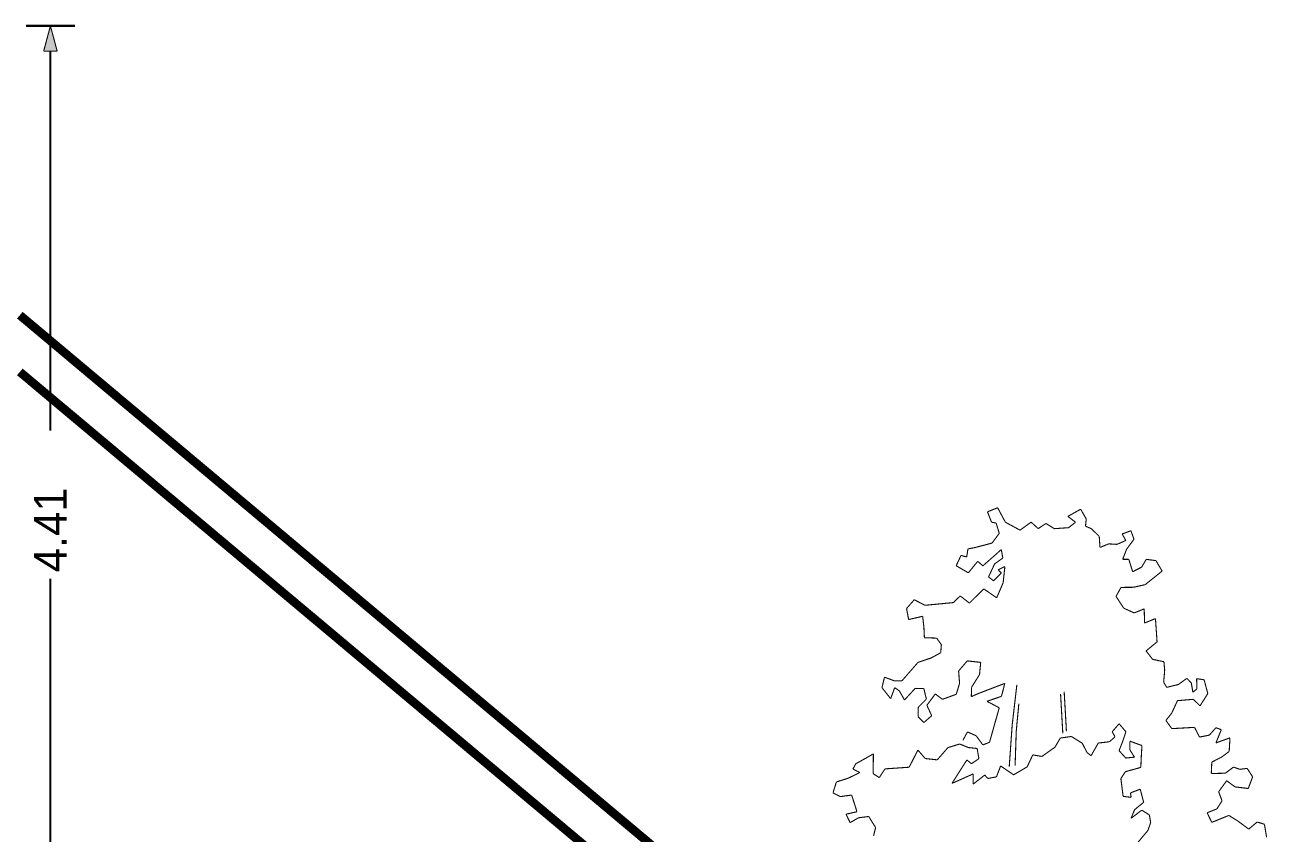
# Model space of a CAD drawing. Extents: x -27.1 to 14.4, y -13.6 to 27.5.
# Drawn here: x -15.6 to -9.89, y 23.76 to 27.48 of the extents above; entities that cross this region are included whole.
import ezdxf

# ---------------------------------------------------------------- set-up
doc = ezdxf.new("R2010")
doc.units = 0
doc.header["$MEASUREMENT"] = 0
doc.layers.add('COTAS', color=7, linetype='Continuous', lineweight=0, plot=False)
doc.layers.add('CUBIERTAS', color=7, linetype='Continuous', lineweight=0, plot=False)

# ---------------------------------------------------------------- blocks, each defined once
blk = doc.blocks.new('FILL_32')
at = {"layer": 'CUBIERTAS', "linetype": 'Continuous'}
h = blk.add_hatch(dxfattribs=at)
h.set_pattern_fill('CAMARA_DE_AIRE', color=5, scale=1000000.0, style=0)
h.set_pattern_definition([(0, (1000000, 1000000), (0, 1000000), [1e-05, -1000000])])
h.paths.add_polyline_path([(-12.0816, 22.9071), (-12.0816, 23.1682), (-15.6265, 26.1427), (-15.6265, 25.8816)], flags=0)
blk = doc.blocks.new('DIM_19', base_point=(-15.4858, 27.474))
at = {"color": 251, "linetype": 'Continuous', "const_width": 0.01}
for points in [[(-15.3733, 27.474), (-15.5983, 27.474)], [(-15.4858, 25.611), (-15.4858, 27.3581)], [(-15.4858, 23.1824), (-15.4858, 24.9295)], [(-15.3733, 23.0665), (-15.5983, 23.0665)]]:
    blk.add_lwpolyline(points, dxfattribs=at)
at = {"color": 7, "linetype": 'Continuous', "const_width": 0.005}
for points in [[(-15.4858, 27.474), (-15.5168, 27.3581)], [(-15.4858, 27.474), (-15.4547, 27.3581)], [(-15.4547, 27.3581), (-15.5168, 27.3581)], [(-15.4858, 23.0665), (-15.5168, 23.1824)], [(-15.5168, 23.1824), (-15.4547, 23.1824)], [(-15.4858, 23.0665), (-15.4547, 23.1824)]]:
    blk.add_lwpolyline(points, dxfattribs=at)
at = {"color": 7}
for points in [[(-15.4858, 27.474), (-15.4547, 27.3581), (-15.5168, 27.3581)], [(-15.4858, 23.0665), (-15.5168, 23.1824), (-15.4547, 23.1824)]]:
    blk.add_solid(points, dxfattribs=at)
blk.add_text('4.41', height=0.15, rotation=90, dxfattribs=at).set_placement((-15.4108, 24.9595))

msp = doc.modelspace()

# ---------------------------------------------------------------- linework, layer by layer
at = {"color": 0, "linetype": 'Continuous', "const_width": 0.005}
for points in [[(-11.1271, 25.2564), (-11.1739, 25.2376)], [(-11.1739, 25.2376), (-11.1551, 25.1897)], [(-11.0915, 25.1897), (-11.1271, 25.2564)], [(-10.745, 25.2496), (-10.8039, 25.2166)], [(-10.8039, 25.2166), (-10.7686, 25.1897)], [(-10.7194, 25.2046), (-10.745, 25.2496)], [(-11.1551, 25.1897), (-11.1342, 25.1862)], [(-11.1342, 25.1862), (-11.1197, 25.1387)], [(-11.0238, 25.1531), (-11.0915, 25.1897)], [(-10.9732, 25.1903), (-11.0238, 25.1531)], [(-10.9404, 25.1603), (-10.9732, 25.1903)], [(-10.9051, 25.1841), (-10.9404, 25.1603)], [(-10.8663, 25.1601), (-10.9051, 25.1841)], [(-10.8011, 25.1645), (-10.8663, 25.1601)], [(-10.7686, 25.1897), (-10.8011, 25.1645)], [(-10.7229, 25.1717), (-10.7194, 25.2046)], [(-10.6955, 25.1597), (-10.7229, 25.1717)], [(-10.6596, 25.1245), (-10.6955, 25.1597)], [(-10.514, 25.1507), (-10.5541, 25.1357)], [(-10.4997, 25.1114), (-10.514, 25.1507)], [(-11.1527, 25.0938), (-11.232, 25.0729)], [(-11.1197, 25.1387), (-11.1527, 25.0938)], [(-10.6561, 25.0737), (-10.6596, 25.1245)], [(-10.5376, 25.1058), (-10.5777, 25.0878)], [(-10.5541, 25.1357), (-10.5376, 25.1058)], [(-10.5339, 25.0652), (-10.4997, 25.1114)], [(-11.2955, 25.0372), (-11.3179, 24.9894)], [(-11.2696, 25.0296), (-11.2955, 25.0372)], [(-11.2637, 25.067), (-11.2696, 25.0296)], [(-11.232, 25.0729), (-11.2637, 25.067)], [(-11.1952, 24.9889), (-11.1103, 25.0638)], [(-11.1103, 25.0638), (-11.1032, 25.0248)], [(-10.6161, 25.0901), (-10.6561, 25.0737)], [(-10.5777, 25.0878), (-10.6161, 25.0901)], [(-10.5517, 25.0189), (-10.5339, 25.0652)], [(-11.3179, 24.9894), (-11.2619, 24.9568)], [(-11.2619, 24.9568), (-11.2187, 25.0099)], [(-11.2187, 25.0099), (-11.1952, 24.9889)], [(-11.1409, 24.9979), (-11.1692, 24.9379)], [(-11.1032, 25.0248), (-11.1409, 24.9979)], [(-11.1244, 24.9709), (-11.0938, 24.9859)], [(-11.0938, 24.9859), (-11.1017, 24.9112)], [(-10.5235, 25.0189), (-10.5517, 25.0189)], [(-10.5058, 24.962), (-10.5235, 25.0189)], [(-10.4645, 24.9829), (-10.5058, 24.962)], [(-10.4433, 25.0189), (-10.4645, 24.9829)], [(-10.3985, 25.0129), (-10.4433, 25.0189)], [(-10.3703, 24.9649), (-10.3985, 25.0129)], [(-11.1692, 24.9379), (-11.1457, 24.92)], [(-11.1457, 24.92), (-11.1103, 24.9559)], [(-11.1103, 24.9559), (-11.1244, 24.9709)], [(-10.4489, 24.9021), (-10.3703, 24.9649)], [(-11.1911, 24.883), (-11.257, 24.8174)], [(-11.1315, 24.842), (-11.1911, 24.883)], [(-11.1017, 24.9112), (-11.1315, 24.842)], [(-10.5824, 24.8486), (-10.5594, 24.8897)], [(-10.5594, 24.8897), (-10.5024, 24.8903)], [(-10.5024, 24.8903), (-10.4489, 24.9021)], [(-11.5108, 24.833), (-11.5462, 24.7927)], [(-11.4615, 24.8074), (-11.5108, 24.833)], [(-11.3311, 24.8198), (-11.4615, 24.8074)], [(-11.2993, 24.8504), (-11.3311, 24.8198)], [(-11.257, 24.8174), (-11.2993, 24.8504)], [(-10.547, 24.7941), (-10.5824, 24.8486)], [(-11.5462, 24.7927), (-11.5368, 24.7419)], [(-11.5368, 24.7419), (-11.4722, 24.7567)], [(-11.4722, 24.7567), (-11.4664, 24.7073)], [(-10.4985, 24.7722), (-10.547, 24.7941)], [(-10.4527, 24.7911), (-10.4985, 24.7722)], [(-10.451, 24.7258), (-10.4527, 24.7911)], [(-11.4664, 24.7073), (-11.4641, 24.658)], [(-10.4009, 24.7462), (-10.451, 24.7258)], [(-10.3935, 24.639), (-10.4009, 24.7462)], [(-11.4641, 24.658), (-11.4077, 24.6564)], [(-11.4077, 24.6564), (-11.3861, 24.6263)], [(-10.4441, 24.5973), (-10.3935, 24.639)], [(-11.389, 24.5891), (-11.4325, 24.5653)], [(-11.3861, 24.6263), (-11.389, 24.5891)], [(-10.4136, 24.5583), (-10.4441, 24.5973)], [(-11.4936, 24.5445), (-11.5678, 24.4595)], [(-11.4325, 24.5653), (-11.4936, 24.5445)], [(-11.3068, 24.5052), (-11.2668, 24.5514)], [(-11.2668, 24.5514), (-11.2051, 24.5446)], [(-11.2051, 24.5446), (-11.2105, 24.4885)], [(-10.3619, 24.5478), (-10.4136, 24.5583)], [(-10.3584, 24.5089), (-10.3619, 24.5478)], [(-11.6477, 24.4765), (-11.6594, 24.4285)], [(-11.6019, 24.4596), (-11.6477, 24.4765)], [(-11.3022, 24.4484), (-11.3068, 24.5052)], [(-11.2105, 24.4885), (-11.247, 24.4304)], [(-10.3632, 24.4536), (-10.3584, 24.5089)], [(-10.2563, 24.4713), (-10.2951, 24.443)], [(-10.2359, 24.4495), (-10.2563, 24.4713)], [(-10.177, 24.4645), (-10.2116, 24.4697)], [(-10.2116, 24.4697), (-10.21, 24.4225)], [(-10.16, 24.4008), (-10.177, 24.4645)], [(-11.6594, 24.4285), (-11.6194, 24.3776)], [(-11.6194, 24.3776), (-11.6008, 24.4282)], [(-11.5678, 24.4595), (-11.6019, 24.4596)], [(-11.6008, 24.4282), (-11.5793, 24.4135)], [(-11.5793, 24.4135), (-11.5557, 24.3716)], [(-11.5557, 24.3716), (-11.5067, 24.425)], [(-11.5067, 24.425), (-11.4668, 24.4249)], [(-11.4668, 24.4249), (-11.4551, 24.3756)], [(-11.3176, 24.3977), (-11.3022, 24.4484)], [(-11.247, 24.4304), (-11.2483, 24.387)], [(-11.2142, 24.4019), (-11.0942, 24.4479)], [(-11.0942, 24.4479), (-11.1096, 24.3882)], [(-11.0602, 24.2567), (-11.0387, 24.4414)], [(-10.8106, 24.228), (-10.821, 24.4104)], [(-10.3492, 24.4297), (-10.3632, 24.4536)], [(-10.2951, 24.443), (-10.3492, 24.4297)], [(-10.2288, 24.4075), (-10.2359, 24.4495)], [(-10.21, 24.4225), (-10.2288, 24.4075)], [(-11.4551, 24.3756), (-11.4921, 24.3386)], [(-11.4528, 24.3472), (-11.4139, 24.3994)], [(-11.4139, 24.3994), (-11.3813, 24.3746)], [(-11.3813, 24.3746), (-11.3176, 24.3977)], [(-11.2483, 24.387), (-11.2142, 24.4019)], [(-11.1096, 24.3882), (-11.1763, 24.3656)], [(-11.1763, 24.3656), (-11.1197, 24.3356)], [(-11.0414, 24.2294), (-11.0296, 24.354)], [(-10.8272, 24.2174), (-10.8376, 24.3998)], [(-10.3258, 24.3116), (-10.2996, 24.3686)], [(-10.2996, 24.3686), (-10.2265, 24.3746)], [(-10.2265, 24.3746), (-10.1959, 24.3446)], [(-10.1959, 24.3446), (-10.16, 24.4008)], [(-11.4921, 24.3386), (-11.4934, 24.2942)], [(-11.4934, 24.2942), (-11.4664, 24.268)], [(-11.4664, 24.268), (-11.4305, 24.2993)], [(-11.4305, 24.2993), (-11.4528, 24.3472)], [(-11.1197, 24.3356), (-11.1645, 24.1768)], [(-10.3529, 24.2773), (-10.3258, 24.3116)], [(-11.0737, 24.0652), (-11.0602, 24.2567)], [(-10.5684, 24.2622), (-10.6, 24.2254)], [(-10.5368, 24.2254), (-10.5684, 24.2622)], [(-10.3255, 24.2397), (-10.3529, 24.2773)], [(-10.2213, 24.2456), (-10.3255, 24.2397)], [(-10.1982, 24.2008), (-10.2213, 24.2456)], [(-10.1226, 24.2438), (-10.1534, 24.2097)], [(-10.098, 24.2348), (-10.1226, 24.2438)], [(-11.2659, 24.2247), (-11.2871, 24.1858)], [(-11.2258, 24.2067), (-11.2659, 24.2247)], [(-11.1952, 24.1648), (-11.2258, 24.2067)], [(-11.0468, 24.0686), (-11.0414, 24.2294)], [(-10.839, 24.1963), (-10.8631, 24.1545)], [(-10.7878, 24.2036), (-10.839, 24.1963)], [(-10.7374, 24.1721), (-10.7878, 24.2036)], [(-10.6128, 24.1793), (-10.6639, 24.1734)], [(-10.5868, 24.2019), (-10.6128, 24.1793)], [(-10.6, 24.2254), (-10.5868, 24.2019)], [(-10.5684, 24.1383), (-10.5526, 24.1785)], [(-10.5526, 24.1785), (-10.5368, 24.2254)], [(-10.4631, 24.1618), (-10.5184, 24.1819)], [(-10.5184, 24.1819), (-10.5184, 24.1417)], [(-10.1534, 24.2097), (-10.1982, 24.2008)], [(-10.1228, 24.1738), (-10.098, 24.2348)], [(-10.0898, 24.1858), (-10.1228, 24.1738)], [(-10.0581, 24.1974), (-10.0898, 24.1858)], [(-10.0617, 24.1346), (-10.0581, 24.1974)], [(-11.6988, 24.1236), (-11.7805, 24.0775)], [(-11.7001, 24.0325), (-11.6988, 24.1236)], [(-11.4942, 24.1411), (-11.5343, 24.062)], [(-11.4602, 24.1021), (-11.4942, 24.1411)], [(-11.356, 24.1523), (-11.405, 24.096)], [(-11.3015, 24.169), (-11.356, 24.1523)], [(-11.2615, 24.1525), (-11.3015, 24.169)], [(-11.2214, 24.1484), (-11.2615, 24.1525)], [(-11.2135, 24.1015), (-11.2214, 24.1484)], [(-11.1645, 24.1768), (-11.1952, 24.1648)], [(-10.8631, 24.1545), (-10.9238, 24.1116)], [(-10.7163, 24.1302), (-10.7374, 24.1721)], [(-10.6974, 24.1149), (-10.7163, 24.1302)], [(-10.6639, 24.1734), (-10.6974, 24.1149)], [(-10.5377, 24.1044), (-10.5684, 24.1383)], [(-10.5184, 24.1417), (-10.4973, 24.1082)], [(-10.4657, 24.1182), (-10.4631, 24.1618)], [(-10.0958, 24.1093), (-10.0617, 24.1346)], [(-11.7805, 24.0775), (-11.7929, 24.0536)], [(-11.405, 24.096), (-11.4602, 24.1021)], [(-11.3372, 23.9877), (-11.2687, 24.0957)], [(-11.2687, 24.0957), (-11.2477, 24.0781)], [(-11.2477, 24.0781), (-11.2135, 24.1015)], [(-11.1134, 24.068), (-11.1325, 24.0177)], [(-11.0537, 24.0272), (-11.1134, 24.068)], [(-10.9654, 24.1189), (-10.9914, 24.0636)], [(-10.9238, 24.1116), (-10.9654, 24.1189)], [(-10.4973, 24.1082), (-10.5377, 24.1044)], [(-10.4683, 24.0613), (-10.4657, 24.1182)], [(-10.1441, 24.0332), (-10.1417, 24.0855)], [(-10.1417, 24.0855), (-10.0958, 24.1093)], [(-11.8141, 24.0118), (-11.869, 23.9944)], [(-11.7611, 24.0379), (-11.8141, 24.0118)], [(-11.7929, 24.0536), (-11.7611, 24.0379)], [(-11.6719, 24.0145), (-11.7001, 24.0325)], [(-11.6452, 24.0546), (-11.6719, 24.0145)], [(-11.5343, 24.062), (-11.6452, 24.0546)], [(-11.2394, 24.0314), (-11.3372, 23.9877)], [(-11.2398, 23.9843), (-11.2394, 24.0314)], [(-11.1865, 24.026), (-11.2398, 23.9843)], [(-11.1724, 24.0103), (-11.1865, 24.026)], [(-11.1325, 24.0177), (-11.1724, 24.0103)], [(-10.9914, 24.0636), (-11.0537, 24.0272)], [(-10.5601, 24.0103), (-10.5389, 24.0416)], [(-10.5497, 23.9281), (-10.5601, 24.0103)], [(-10.5389, 24.0416), (-10.4683, 24.0613)], [(-10.0795, 24.0345), (-10.1441, 24.0332)], [(-10.0418, 24.0628), (-10.0795, 24.0345)], [(-10.0124, 24.0523), (-10.0418, 24.0628)], [(-9.979, 24.0569), (-10.0124, 24.0523)], [(-9.9537, 24.0178), (-9.979, 24.0569)], [(-9.9738, 23.9641), (-9.9537, 24.0178)], [(-11.869, 23.9944), (-11.8848, 23.9442)], [(-10.471, 23.9609), (-10.5157, 23.9442)], [(-10.4552, 23.9006), (-10.471, 23.9609)], [(-10.1101, 23.9494), (-10.0733, 24)], [(-10.0733, 24), (-10.0349, 23.9717)], [(-10.0349, 23.9717), (-9.9738, 23.9641)], [(-11.8848, 23.9442), (-11.8507, 23.9268)], [(-11.8507, 23.9268), (-11.7989, 23.9341)], [(-11.7989, 23.9341), (-11.7743, 23.8571)], [(-10.5127, 23.9235), (-10.5497, 23.9281)], [(-10.5157, 23.9442), (-10.5127, 23.9235)], [(-10.4969, 23.8667), (-10.4552, 23.9006)], [(-10.1185, 23.8703), (-10.0945, 23.9071)], [(-10.0945, 23.9071), (-10.1101, 23.9494)], [(-11.7743, 23.8571), (-11.8249, 23.846)], [(-11.8249, 23.846), (-11.8059, 23.8069)], [(-11.7674, 23.8294), (-11.7203, 23.8353)], [(-11.7203, 23.8353), (-11.6887, 23.7844)], [(-10.5131, 23.827), (-10.4969, 23.8667)], [(-10.464, 23.8644), (-10.5131, 23.827)], [(-10.4288, 23.8426), (-10.464, 23.8644)], [(-10.423, 23.8068), (-10.4288, 23.8426)], [(-10.1632, 23.8524), (-10.1185, 23.8703)], [(-10.1416, 23.8082), (-10.1632, 23.8524)], [(-10.0633, 23.8403), (-10.1416, 23.8082)], [(-10.0222, 23.8147), (-10.0633, 23.8403)], [(-11.8059, 23.8069), (-11.7674, 23.8294)], [(-11.6887, 23.7844), (-11.6981, 23.7463)], [(-10.4359, 23.7709), (-10.423, 23.8068)], [(-9.9717, 23.7773), (-10.0222, 23.8147)], [(-9.9329, 23.81), (-9.9717, 23.7773)], [(-9.8994, 23.7995), (-9.9329, 23.81)], [(-9.8895, 23.7393), (-9.8994, 23.7995)], [(-10.4841, 23.7132), (-10.4359, 23.7709)]]:
    msp.add_lwpolyline(points, dxfattribs=at)
at = {"layer": 'CUBIERTAS', "color": 5, "linetype": 'Continuous', "const_width": 0.04}
for points in [[(-12.0816, 23.1682), (-15.6265, 26.1427)], [(-12.0816, 22.9071), (-15.6265, 25.8816)]]:
    msp.add_lwpolyline(points, dxfattribs=at)

# ---------------------------------------------------------------- block references
at = {"layer": 'COTAS'}
msp.add_blockref('DIM_19', (-15.4858, 27.474), dxfattribs=at)
at = {"layer": 'CUBIERTAS'}
msp.add_blockref('FILL_32', (0, 0), dxfattribs=at)

doc.saveas('drawing.dxf')
